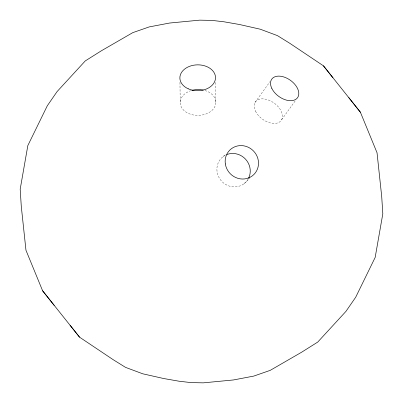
<?xml version="1.0" encoding="UTF-8"?>
<svg xmlns="http://www.w3.org/2000/svg" width="403" height="403" viewBox="0 0 403 403"><rect width="100%" height="100%" fill="white"/><g stroke="black" fill="none" stroke-linecap="round" stroke-linejoin="round"><path stroke-width="0.3" stroke-dasharray="2.02 1.51" d="M255.028 102.473L269.919 81.759M281.606 119.807L295.404 100.609M223.131 156.601L225.74 154.117M244.022 183.758L249.674 178.378M215.555 82.464L215.837 102.825M179.955 82.348L180.227 102.095M204.926 90.489A17.818 12.931 -0.8 0 1 212.24 110.175A17.818 12.931 -0.8 0 1 184.085 110.603A17.818 12.931 -0.8 0 1 190.75 90.705M248.354 178.72A17.143 16.251 46.4 0 1 222.043 181.632A17.143 16.251 46.4 0 1 225.186 155.296M255.492 111.173A15.888 9.934 35.7 0 0 279.894 121.771A15.888 9.934 35.7 0 0 269.567 100.478A15.888 9.934 35.7 0 0 255.492 111.173"/><path stroke-width="0.6" d="M42.607 290.78L79.537 337.16L113.193 359.698L125.565 367.38L142.778 373.803L163.663 378.523L178.992 381.203L190.962 382.598L203.283 382.85L233.433 379.958L253.769 376.09L270.212 370.362L301.59 352.237L317.75 342.066L345.94 311.383L355.698 297.228L375.168 257.426L382.81 213.812L381.717 196.634L377.037 152.762L360.393 112.22L323.463 65.84L289.807 43.302L277.435 35.62L260.222 29.197L239.337 24.477L224.008 21.797L212.038 20.402L199.717 20.15L169.567 23.042L149.231 26.91L132.789 32.638L101.41 50.763L85.25 60.934L57.06 91.617L47.302 105.772L27.832 145.574L20.19 189.188L21.283 206.366L25.963 250.238L42.607 290.78L54.188 305.373M348.812 97.627L360.393 112.22M323.463 65.84L332.923 77.759M70.077 325.241L79.537 337.16M191.833 90.378A17.818 12.931 -0.8 0 1 203.283 90.071M226.854 154.535A17.143 16.251 46.4 0 1 245.548 159.19A17.143 16.251 46.4 0 1 248.631 178.176M188.211 88.791A17.818 12.931 -0.8 0 0 215.499 78.147A17.818 12.931 -0.8 0 0 189.365 66.399A17.818 12.931 -0.8 0 0 188.211 88.791M225.348 163.976A17.143 16.251 46.4 0 0 252.283 175.889A17.143 16.251 46.4 0 0 247.875 147.065A17.143 16.251 46.4 0 0 225.348 163.976M271.834 88.438A15.888 9.934 35.7 0 0 296.24 99.032A15.888 9.934 35.7 0 0 285.908 77.744A15.888 9.934 35.7 0 0 271.834 88.438"/></g></svg>
